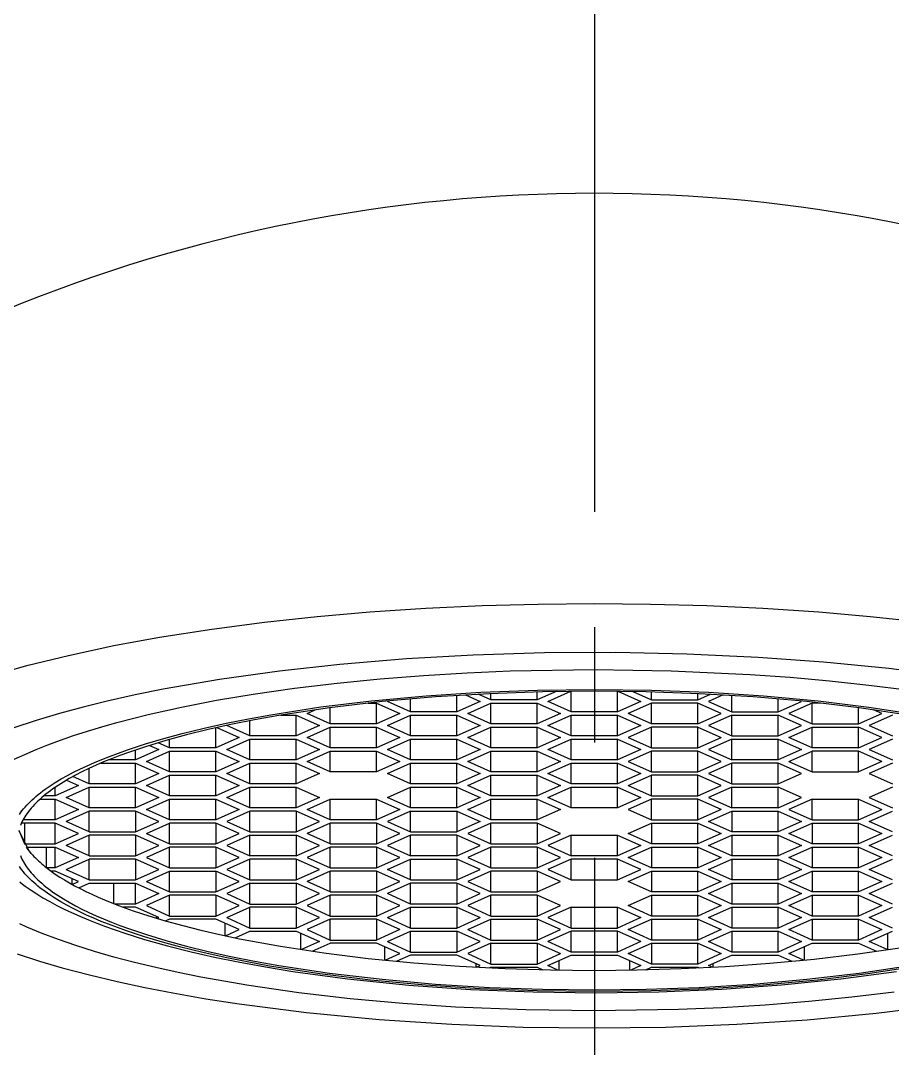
# Model space of a CAD drawing. Extents: x 6992 to 7586, y -5808 to -5388.
# Drawn here: x 7379.5 to 7392.72, y -5657.65 to -5642.06 of the extents above; entities that cross this region are included whole.
import ezdxf

# ---------------------------------------------------------------- set-up
doc = ezdxf.new("R2010")
doc.units = 0
doc.header["$LTSCALE"] = 7
doc.header["$MEASUREMENT"] = 0
doc.linetypes.add('CENTER', pattern=[2, 1.25, -0.25, 0.25, -0.25])
doc.layers.get('0').update_dxf_attribs({"color": 2, "linetype": 'CONTINUOUS'})
doc.layers.add('CL', color=1, linetype='CENTER')
doc.layers.add('Make2D 표시선', color=7, linetype='CONTINUOUS')

msp = doc.modelspace()

# ---------------------------------------------------------------- linework, layer by layer
at = {"color": 2}
for p, q in [((7386.631, -5652.363), (7386.631, -5652.268)), ((7387.619, -5652.236), (7387.334, -5652.363)), ((7387.334, -5652.363), (7387.334, -5652.242)), ((7387.497, -5652.388), (7387.843, -5652.233)), ((7387.849, -5652.546), (7387.849, -5652.233)), ((7388.552, -5652.546), (7388.552, -5652.233)), ((7388.558, -5652.233), (7388.904, -5652.388)), ((7388.783, -5652.236), (7389.067, -5652.363)), ((7389.067, -5652.363), (7389.067, -5652.242)), ((7389.771, -5652.363), (7389.771, -5652.268)), ((7384.77, -5652.412), (7384.897, -5652.412)), ((7384.897, -5652.412), (7385.249, -5652.57)), ((7384.897, -5652.728), (7384.897, -5652.412)), ((7385.061, -5652.388), (7385.078, -5652.38)), ((7385.412, -5652.546), (7385.061, -5652.388)), ((7385.412, -5652.546), (7385.412, -5652.349)), ((7386.116, -5652.546), (7386.116, -5652.296)), ((7386.467, -5652.388), (7386.116, -5652.546)), ((7386.245, -5652.288), (7386.467, -5652.388)), ((7386.279, -5652.57), (7386.631, -5652.412)), ((7386.631, -5652.363), (7386.438, -5652.277)), ((7387.334, -5652.363), (7386.631, -5652.363)), ((7386.631, -5652.412), (7387.334, -5652.412)), ((7386.631, -5652.728), (7386.631, -5652.412)), ((7387.334, -5652.412), (7387.686, -5652.57)), ((7387.334, -5652.728), (7387.334, -5652.412)), ((7387.849, -5652.546), (7387.498, -5652.388)), ((7388.904, -5652.388), (7388.552, -5652.546)), ((7389.067, -5652.412), (7388.716, -5652.57)), ((7389.067, -5652.363), (7389.771, -5652.363)), ((7389.771, -5652.412), (7389.067, -5652.412)), ((7389.067, -5652.728), (7389.067, -5652.413)), ((7389.771, -5652.363), (7389.963, -5652.277)), ((7390.123, -5652.57), (7389.771, -5652.412)), ((7389.771, -5652.728), (7389.771, -5652.413)), ((7390.157, -5652.288), (7389.934, -5652.388)), ((7389.934, -5652.388), (7390.286, -5652.546)), ((7390.286, -5652.546), (7390.286, -5652.296)), ((7390.989, -5652.546), (7390.989, -5652.349)), ((7390.989, -5652.546), (7391.341, -5652.388)), ((7391.504, -5652.412), (7391.152, -5652.57)), ((7391.341, -5652.388), (7391.323, -5652.38)), ((7391.504, -5652.728), (7391.504, -5652.412)), ((7391.633, -5652.412), (7391.504, -5652.412)), ((7383.842, -5652.57), (7383.968, -5652.514)), ((7384.194, -5652.728), (7383.842, -5652.57)), ((7384.194, -5652.728), (7384.194, -5652.482)), ((7385.249, -5652.57), (7384.897, -5652.728)), ((7386.116, -5652.546), (7385.412, -5652.546)), ((7386.631, -5652.728), (7386.279, -5652.57)), ((7387.686, -5652.57), (7387.334, -5652.728)), ((7388.552, -5652.546), (7387.849, -5652.546)), ((7389.067, -5652.728), (7388.716, -5652.57)), ((7389.771, -5652.728), (7390.122, -5652.57)), ((7390.286, -5652.546), (7390.989, -5652.546)), ((7391.153, -5652.57), (7391.504, -5652.728)), ((7392.208, -5652.728), (7392.208, -5652.482)), ((7392.208, -5652.728), (7392.559, -5652.57)), ((7392.559, -5652.57), (7392.433, -5652.513)), ((7382.976, -5652.91), (7382.976, -5652.679)), ((7383.447, -5652.594), (7383.679, -5652.594)), ((7383.679, -5652.594), (7384.031, -5652.752)), ((7383.679, -5652.91), (7383.679, -5652.595)), ((7384.897, -5652.728), (7384.194, -5652.728)), ((7385.061, -5652.752), (7385.412, -5652.594)), ((7385.412, -5652.594), (7386.116, -5652.594)), ((7385.412, -5652.91), (7385.412, -5652.595)), ((7386.116, -5652.594), (7386.467, -5652.752)), ((7386.116, -5652.91), (7386.116, -5652.595)), ((7387.334, -5652.728), (7386.631, -5652.728)), ((7387.497, -5652.752), (7387.849, -5652.594)), ((7387.849, -5652.594), (7388.552, -5652.594)), ((7387.849, -5652.91), (7387.849, -5652.594)), ((7388.552, -5652.91), (7388.552, -5652.594)), ((7388.552, -5652.594), (7388.904, -5652.752)), ((7389.771, -5652.728), (7389.067, -5652.728)), ((7390.286, -5652.594), (7389.934, -5652.752)), ((7390.286, -5652.594), (7390.989, -5652.594)), ((7390.286, -5652.91), (7390.286, -5652.595)), ((7391.341, -5652.752), (7390.989, -5652.594)), ((7390.989, -5652.91), (7390.989, -5652.595)), ((7391.504, -5652.728), (7392.208, -5652.728)), ((7392.722, -5652.594), (7392.371, -5652.752)), ((7382.461, -5653.092), (7382.461, -5652.786)), ((7382.475, -5652.783), (7382.812, -5652.934)), ((7382.624, -5652.752), (7382.63, -5652.749)), ((7382.976, -5652.91), (7382.624, -5652.752)), ((7384.031, -5652.752), (7383.679, -5652.91)), ((7383.842, -5652.934), (7384.194, -5652.776)), ((7384.194, -5652.776), (7384.897, -5652.776)), ((7384.194, -5653.092), (7384.194, -5652.777)), ((7384.897, -5653.092), (7384.897, -5652.777)), ((7384.898, -5652.776), (7385.249, -5652.934)), ((7385.412, -5652.91), (7385.061, -5652.752)), ((7386.467, -5652.752), (7386.116, -5652.91)), ((7386.279, -5652.934), (7386.63, -5652.776)), ((7386.631, -5652.776), (7387.334, -5652.776)), ((7386.631, -5653.092), (7386.631, -5652.777)), ((7387.334, -5652.776), (7387.686, -5652.934)), ((7387.334, -5653.092), (7387.334, -5652.776)), ((7387.849, -5652.91), (7387.497, -5652.752)), ((7388.904, -5652.752), (7388.552, -5652.91)), ((7389.067, -5652.776), (7388.716, -5652.934)), ((7389.771, -5652.776), (7389.067, -5652.776)), ((7389.067, -5653.092), (7389.067, -5652.777)), ((7389.771, -5653.092), (7389.771, -5652.776)), ((7389.771, -5652.776), (7390.123, -5652.934)), ((7389.934, -5652.752), (7390.286, -5652.91)), ((7390.989, -5652.91), (7391.341, -5652.752)), ((7391.152, -5652.934), (7391.504, -5652.776)), ((7391.504, -5652.776), (7392.208, -5652.776)), ((7391.504, -5653.092), (7391.504, -5652.777)), ((7392.559, -5652.934), (7392.208, -5652.776)), ((7392.208, -5653.092), (7392.208, -5652.777)), ((7392.371, -5652.752), (7392.722, -5652.91)), ((7381.454, -5653.053), (7381.594, -5653.116)), ((7381.757, -5653.092), (7381.584, -5653.014)), ((7381.757, -5653.092), (7381.757, -5652.963)), ((7382.812, -5652.934), (7382.461, -5653.092)), ((7382.624, -5653.116), (7382.975, -5652.959)), ((7383.679, -5652.91), (7382.976, -5652.91)), ((7382.976, -5652.958), (7383.679, -5652.958)), ((7382.976, -5653.274), (7382.976, -5652.959)), ((7383.679, -5652.959), (7384.031, -5653.116)), ((7383.679, -5653.274), (7383.679, -5652.959)), ((7384.194, -5653.092), (7383.842, -5652.934)), ((7385.249, -5652.934), (7384.897, -5653.092)), ((7385.061, -5653.116), (7385.412, -5652.958)), ((7386.116, -5652.91), (7385.412, -5652.91)), ((7385.412, -5652.958), (7386.116, -5652.958)), ((7385.412, -5653.274), (7385.412, -5652.958)), ((7386.116, -5653.274), (7386.116, -5652.958)), ((7386.116, -5652.958), (7386.467, -5653.116)), ((7386.631, -5653.092), (7386.279, -5652.934)), ((7387.686, -5652.934), (7387.334, -5653.092)), ((7387.497, -5653.116), (7387.849, -5652.959)), ((7388.552, -5652.91), (7387.849, -5652.91)), ((7387.849, -5652.958), (7388.552, -5652.958)), ((7387.849, -5653.274), (7387.849, -5652.959)), ((7388.552, -5653.274), (7388.552, -5652.959)), ((7388.553, -5652.959), (7388.904, -5653.116)), ((7388.716, -5652.934), (7389.067, -5653.092)), ((7389.771, -5653.092), (7390.123, -5652.934)), ((7390.286, -5652.958), (7389.934, -5653.116)), ((7390.286, -5652.91), (7390.989, -5652.91)), ((7390.286, -5653.274), (7390.286, -5652.958)), ((7390.286, -5652.958), (7390.989, -5652.958)), ((7390.989, -5653.274), (7390.989, -5652.959)), ((7390.989, -5652.959), (7391.341, -5653.116)), ((7391.504, -5653.092), (7391.153, -5652.934)), ((7392.208, -5653.092), (7392.559, -5652.934)), ((7392.722, -5652.959), (7392.371, -5653.116)), ((7381.594, -5653.116), (7381.242, -5653.274)), ((7381.242, -5653.274), (7381.242, -5653.123)), ((7381.406, -5653.298), (7381.757, -5653.141)), ((7382.461, -5653.092), (7381.757, -5653.092)), ((7381.757, -5653.456), (7381.757, -5653.141)), ((7381.757, -5653.141), (7382.461, -5653.141)), ((7382.461, -5653.141), (7382.812, -5653.298)), ((7382.461, -5653.456), (7382.461, -5653.141)), ((7382.976, -5653.274), (7382.624, -5653.116)), ((7384.031, -5653.116), (7383.679, -5653.274)), ((7383.842, -5653.298), (7384.194, -5653.141)), ((7384.897, -5653.092), (7384.194, -5653.092)), ((7384.194, -5653.141), (7384.897, -5653.141)), ((7384.194, -5653.456), (7384.194, -5653.141)), ((7384.897, -5653.456), (7384.897, -5653.141)), ((7384.898, -5653.141), (7385.249, -5653.298)), ((7385.412, -5653.274), (7385.061, -5653.116)), ((7386.467, -5653.116), (7386.116, -5653.274)), ((7386.279, -5653.298), (7386.63, -5653.141)), ((7387.334, -5653.092), (7386.631, -5653.092)), ((7386.631, -5653.456), (7386.631, -5653.141)), ((7386.631, -5653.141), (7387.334, -5653.141)), ((7387.334, -5653.141), (7387.686, -5653.298)), ((7387.334, -5653.456), (7387.334, -5653.141)), ((7387.849, -5653.274), (7387.498, -5653.116)), ((7388.904, -5653.116), (7388.552, -5653.274)), ((7389.067, -5653.141), (7388.716, -5653.298)), ((7389.067, -5653.092), (7389.771, -5653.092)), ((7389.067, -5653.456), (7389.067, -5653.141)), ((7389.771, -5653.141), (7389.067, -5653.141)), ((7390.123, -5653.298), (7389.771, -5653.141)), ((7389.771, -5653.456), (7389.771, -5653.141)), ((7389.934, -5653.116), (7390.286, -5653.274)), ((7391.341, -5653.116), (7390.989, -5653.274)), ((7391.152, -5653.298), (7391.504, -5653.141)), ((7392.208, -5653.092), (7391.504, -5653.092)), ((7392.208, -5653.141), (7391.504, -5653.141)), ((7391.504, -5653.456), (7391.504, -5653.141)), ((7392.559, -5653.298), (7392.208, -5653.141)), ((7392.208, -5653.456), (7392.208, -5653.141)), ((7392.371, -5653.116), (7392.722, -5653.274)), ((7380.716, -5653.323), (7381.242, -5653.323)), ((7381.242, -5653.274), (7380.833, -5653.274)), ((7381.242, -5653.638), (7381.242, -5653.323)), ((7381.242, -5653.323), (7381.594, -5653.48)), ((7381.757, -5653.456), (7381.406, -5653.298)), ((7382.812, -5653.298), (7382.461, -5653.456)), ((7382.624, -5653.48), (7382.975, -5653.323)), ((7383.679, -5653.274), (7382.976, -5653.274)), ((7382.976, -5653.323), (7383.679, -5653.323)), ((7382.976, -5653.638), (7382.976, -5653.323)), ((7383.679, -5653.638), (7383.679, -5653.323)), ((7383.679, -5653.323), (7384.031, -5653.48)), ((7384.194, -5653.456), (7383.842, -5653.298)), ((7385.249, -5653.298), (7384.897, -5653.456)), ((7385.061, -5653.48), (7385.412, -5653.323)), ((7386.116, -5653.274), (7385.412, -5653.274)), ((7385.412, -5653.323), (7386.116, -5653.323)), ((7385.412, -5653.638), (7385.412, -5653.323)), ((7386.116, -5653.323), (7386.467, -5653.48)), ((7386.116, -5653.638), (7386.116, -5653.323)), ((7386.631, -5653.456), (7386.279, -5653.298)), ((7387.686, -5653.298), (7387.334, -5653.456)), ((7387.497, -5653.48), (7387.849, -5653.323)), ((7388.552, -5653.274), (7387.849, -5653.274)), ((7387.849, -5653.323), (7388.552, -5653.323)), ((7387.849, -5653.638), (7387.849, -5653.323)), ((7388.552, -5653.638), (7388.552, -5653.323)), ((7388.553, -5653.323), (7388.904, -5653.48)), ((7388.716, -5653.298), (7389.067, -5653.456)), ((7389.771, -5653.456), (7390.122, -5653.298)), ((7390.286, -5653.323), (7389.934, -5653.48)), ((7390.989, -5653.274), (7390.286, -5653.274)), ((7390.286, -5653.638), (7390.286, -5653.323)), ((7390.989, -5653.323), (7390.286, -5653.323)), ((7391.341, -5653.48), (7390.989, -5653.323)), ((7390.989, -5653.638), (7390.989, -5653.323)), ((7391.153, -5653.298), (7391.504, -5653.456)), ((7392.559, -5653.298), (7392.208, -5653.456)), ((7392.722, -5653.323), (7392.371, -5653.48)), ((7380.539, -5653.638), (7380.539, -5653.402)), ((7381.594, -5653.48), (7381.242, -5653.638)), ((7381.406, -5653.662), (7381.757, -5653.505)), ((7382.461, -5653.456), (7381.757, -5653.456)), ((7381.757, -5653.82), (7381.757, -5653.505)), ((7381.757, -5653.505), (7382.461, -5653.505)), ((7382.461, -5653.505), (7382.812, -5653.662)), ((7382.461, -5653.82), (7382.461, -5653.505)), ((7382.976, -5653.638), (7382.624, -5653.48)), ((7384.031, -5653.48), (7383.679, -5653.638)), ((7384.897, -5653.456), (7384.194, -5653.456)), ((7385.412, -5653.638), (7385.061, -5653.48)), ((7386.467, -5653.48), (7386.116, -5653.638)), ((7386.279, -5653.662), (7386.63, -5653.505)), ((7387.334, -5653.456), (7386.631, -5653.456)), ((7386.631, -5653.505), (7387.334, -5653.505)), ((7386.631, -5653.82), (7386.631, -5653.505)), ((7387.334, -5653.505), (7387.686, -5653.662)), ((7387.334, -5653.82), (7387.334, -5653.505)), ((7387.849, -5653.638), (7387.497, -5653.48)), ((7388.904, -5653.48), (7388.552, -5653.638)), ((7388.716, -5653.662), (7389.067, -5653.505)), ((7389.067, -5653.456), (7389.771, -5653.456)), ((7389.771, -5653.505), (7389.067, -5653.505)), ((7389.067, -5653.82), (7389.067, -5653.505)), ((7390.123, -5653.662), (7389.771, -5653.505)), ((7389.771, -5653.82), (7389.771, -5653.505)), ((7389.934, -5653.48), (7390.286, -5653.638)), ((7390.989, -5653.638), (7391.341, -5653.48)), ((7391.504, -5653.456), (7392.208, -5653.456)), ((7392.371, -5653.48), (7392.722, -5653.638)), ((7380.375, -5653.662), (7380.024, -5653.82)), ((7380.195, -5653.581), (7380.376, -5653.662)), ((7380.539, -5653.638), (7380.291, -5653.527)), ((7381.242, -5653.638), (7380.539, -5653.638)), ((7381.757, -5653.82), (7381.406, -5653.662)), ((7382.812, -5653.662), (7382.461, -5653.82)), ((7383.679, -5653.638), (7382.976, -5653.638)), ((7386.116, -5653.638), (7385.412, -5653.638)), ((7386.631, -5653.82), (7386.279, -5653.662)), ((7387.686, -5653.662), (7387.334, -5653.82)), ((7388.552, -5653.638), (7387.849, -5653.638)), ((7388.716, -5653.662), (7389.067, -5653.82)), ((7389.771, -5653.82), (7390.122, -5653.662)), ((7390.286, -5653.638), (7390.989, -5653.638)), ((7380.024, -5653.82), (7379.849, -5653.82)), ((7380.024, -5653.82), (7380.024, -5653.689)), ((7380.187, -5653.844), (7380.539, -5653.687)), ((7380.539, -5653.687), (7381.242, -5653.687)), ((7380.539, -5654.002), (7380.539, -5653.687)), ((7381.242, -5654.002), (7381.242, -5653.687)), ((7381.242, -5653.687), (7381.594, -5653.844)), ((7382.461, -5653.82), (7381.757, -5653.82)), ((7382.624, -5653.844), (7382.975, -5653.687)), ((7382.976, -5653.687), (7383.679, -5653.687)), ((7382.976, -5654.002), (7382.976, -5653.687)), ((7383.679, -5653.687), (7384.031, -5653.844)), ((7383.679, -5654.002), (7383.679, -5653.687)), ((7385.061, -5653.844), (7385.412, -5653.687)), ((7385.412, -5653.687), (7386.116, -5653.687)), ((7385.412, -5654.002), (7385.412, -5653.687)), ((7386.116, -5654.002), (7386.116, -5653.687)), ((7386.116, -5653.687), (7386.467, -5653.844)), ((7387.334, -5653.82), (7386.631, -5653.82)), ((7387.497, -5653.844), (7387.849, -5653.687)), ((7387.849, -5653.687), (7388.552, -5653.687)), ((7387.849, -5654.002), (7387.849, -5653.687)), ((7388.552, -5654.002), (7388.552, -5653.687)), ((7388.552, -5653.687), (7388.904, -5653.844)), ((7389.067, -5653.82), (7389.771, -5653.82)), ((7390.286, -5653.687), (7389.934, -5653.844)), ((7390.286, -5653.687), (7390.989, -5653.687)), ((7390.286, -5654.002), (7390.286, -5653.687)), ((7391.341, -5653.844), (7390.989, -5653.687)), ((7390.989, -5654.002), (7390.989, -5653.687)), ((7392.722, -5653.687), (7392.371, -5653.844)), ((7379.793, -5653.869), (7380.024, -5653.869)), ((7380.024, -5654.184), (7380.024, -5653.869)), ((7380.024, -5653.869), (7380.376, -5654.026)), ((7380.539, -5654.002), (7380.187, -5653.844)), ((7381.594, -5653.844), (7381.242, -5654.002)), ((7381.406, -5654.026), (7381.757, -5653.869)), ((7381.757, -5654.184), (7381.757, -5653.869)), ((7381.757, -5653.869), (7382.461, -5653.869)), ((7382.461, -5654.184), (7382.461, -5653.869)), ((7382.461, -5653.869), (7382.812, -5654.026)), ((7382.976, -5654.002), (7382.624, -5653.844)), ((7384.031, -5653.844), (7383.679, -5654.002)), ((7383.842, -5654.026), (7384.194, -5653.869)), ((7384.194, -5653.869), (7384.897, -5653.869)), ((7384.194, -5654.184), (7384.194, -5653.869)), ((7384.897, -5654.184), (7384.897, -5653.869)), ((7384.898, -5653.869), (7385.249, -5654.026)), ((7385.412, -5654.002), (7385.061, -5653.844)), ((7386.467, -5653.844), (7386.116, -5654.002)), ((7386.279, -5654.026), (7386.63, -5653.869)), ((7386.631, -5654.184), (7386.631, -5653.869)), ((7386.631, -5653.869), (7387.334, -5653.869)), ((7387.334, -5654.184), (7387.334, -5653.869)), ((7387.334, -5653.869), (7387.686, -5654.026)), ((7387.849, -5654.002), (7387.497, -5653.844)), ((7388.904, -5653.844), (7388.552, -5654.002)), ((7389.067, -5653.869), (7388.716, -5654.026)), ((7389.771, -5653.869), (7389.067, -5653.869)), ((7389.067, -5654.184), (7389.067, -5653.869)), ((7389.771, -5654.184), (7389.771, -5653.869)), ((7390.123, -5654.026), (7389.771, -5653.869)), ((7389.934, -5653.844), (7390.286, -5654.002)), ((7390.989, -5654.002), (7391.341, -5653.844)), ((7391.504, -5653.869), (7391.152, -5654.026)), ((7391.504, -5653.869), (7392.208, -5653.869)), ((7391.504, -5654.184), (7391.504, -5653.869)), ((7392.208, -5653.869), (7392.559, -5654.026)), ((7392.208, -5654.184), (7392.208, -5653.869)), ((7392.371, -5653.844), (7392.722, -5654.002)), ((7380.375, -5654.027), (7380.024, -5654.184)), ((7380.539, -5654.051), (7380.187, -5654.208)), ((7381.242, -5654.002), (7380.539, -5654.002)), ((7380.539, -5654.366), (7380.539, -5654.051)), ((7381.242, -5654.051), (7380.539, -5654.051)), ((7381.594, -5654.208), (7381.242, -5654.051)), ((7381.242, -5654.051), (7381.242, -5654.366)), ((7381.757, -5654.184), (7381.406, -5654.027)), ((7382.812, -5654.027), (7382.461, -5654.184)), ((7382.975, -5654.051), (7382.624, -5654.208)), ((7383.679, -5654.002), (7382.976, -5654.002)), ((7382.976, -5654.366), (7382.976, -5654.051)), ((7383.679, -5654.051), (7382.976, -5654.051)), ((7383.679, -5654.051), (7383.679, -5654.366)), ((7384.031, -5654.208), (7383.679, -5654.051)), ((7384.194, -5654.184), (7383.842, -5654.026)), ((7385.249, -5654.027), (7384.897, -5654.184)), ((7385.412, -5654.051), (7385.061, -5654.208)), ((7386.116, -5654.002), (7385.412, -5654.002)), ((7385.412, -5654.366), (7385.412, -5654.051)), ((7385.412, -5654.051), (7386.116, -5654.051)), ((7386.116, -5654.051), (7386.116, -5654.366)), ((7386.116, -5654.051), (7386.467, -5654.208)), ((7386.631, -5654.184), (7386.279, -5654.027)), ((7387.686, -5654.027), (7387.334, -5654.184)), ((7388.552, -5654.002), (7387.849, -5654.002)), ((7388.716, -5654.027), (7389.067, -5654.184)), ((7390.122, -5654.027), (7389.771, -5654.184)), ((7389.934, -5654.208), (7390.286, -5654.051)), ((7390.989, -5654.002), (7390.286, -5654.002)), ((7390.286, -5654.051), (7390.286, -5654.366)), ((7390.286, -5654.051), (7390.989, -5654.051)), ((7390.989, -5654.051), (7391.341, -5654.208)), ((7390.989, -5654.366), (7390.989, -5654.051)), ((7391.153, -5654.027), (7391.504, -5654.184)), ((7392.208, -5654.184), (7392.559, -5654.027)), ((7392.371, -5654.208), (7392.722, -5654.051)), ((7380.024, -5654.233), (7379.51, -5654.233)), ((7380.024, -5654.184), (7379.534, -5654.184)), ((7379.557, -5654.233), (7379.557, -5654.548)), ((7380.024, -5654.548), (7380.024, -5654.233)), ((7380.376, -5654.391), (7380.024, -5654.233)), ((7380.539, -5654.366), (7380.187, -5654.208)), ((7381.242, -5654.366), (7381.594, -5654.209)), ((7381.406, -5654.391), (7381.757, -5654.233)), ((7382.461, -5654.184), (7381.757, -5654.184)), ((7381.757, -5654.548), (7381.757, -5654.233)), ((7382.461, -5654.233), (7381.757, -5654.233)), ((7382.461, -5654.233), (7382.461, -5654.548)), ((7382.812, -5654.391), (7382.461, -5654.233)), ((7382.624, -5654.209), (7382.976, -5654.366)), ((7383.679, -5654.366), (7384.031, -5654.209)), ((7384.194, -5654.233), (7383.842, -5654.391)), ((7384.897, -5654.184), (7384.194, -5654.184)), ((7384.897, -5654.233), (7384.194, -5654.233)), ((7384.194, -5654.548), (7384.194, -5654.233)), ((7384.897, -5654.233), (7384.897, -5654.548)), ((7385.249, -5654.391), (7384.898, -5654.233)), ((7385.061, -5654.208), (7385.412, -5654.366)), ((7386.467, -5654.208), (7386.116, -5654.366)), ((7386.63, -5654.233), (7386.279, -5654.391)), ((7387.334, -5654.184), (7386.631, -5654.184)), ((7387.334, -5654.233), (7386.631, -5654.233)), ((7386.631, -5654.548), (7386.631, -5654.233)), ((7387.334, -5654.233), (7387.334, -5654.548)), ((7387.686, -5654.391), (7387.334, -5654.233)), ((7388.716, -5654.391), (7389.067, -5654.233)), ((7389.067, -5654.184), (7389.771, -5654.184)), ((7389.067, -5654.233), (7389.771, -5654.233)), ((7389.067, -5654.233), (7389.067, -5654.548)), ((7389.771, -5654.548), (7389.771, -5654.233)), ((7389.771, -5654.233), (7390.123, -5654.391)), ((7390.286, -5654.366), (7389.934, -5654.209)), ((7391.341, -5654.209), (7390.989, -5654.366)), ((7391.152, -5654.391), (7391.504, -5654.233)), ((7391.504, -5654.184), (7392.208, -5654.184)), ((7391.504, -5654.233), (7392.208, -5654.233)), ((7391.504, -5654.233), (7391.504, -5654.548)), ((7392.208, -5654.233), (7392.559, -5654.391)), ((7392.208, -5654.548), (7392.208, -5654.233)), ((7392.722, -5654.366), (7392.371, -5654.209)), ((7379.469, -5654.348), (7379.616, -5654.638)), ((7379.472, -5654.337), (7379.557, -5654.548)), ((7380.024, -5654.548), (7380.374, -5654.391)), ((7380.539, -5654.415), (7380.187, -5654.573)), ((7380.539, -5654.366), (7381.242, -5654.366)), ((7380.539, -5654.73), (7380.539, -5654.415)), ((7381.242, -5654.415), (7380.539, -5654.415)), ((7381.242, -5654.415), (7381.242, -5654.73)), ((7381.594, -5654.573), (7381.242, -5654.415)), ((7381.406, -5654.391), (7381.757, -5654.548)), ((7382.461, -5654.548), (7382.812, -5654.391)), ((7382.976, -5654.415), (7382.624, -5654.573)), ((7382.976, -5654.366), (7383.679, -5654.366)), ((7382.976, -5654.73), (7382.976, -5654.415)), ((7382.976, -5654.415), (7383.679, -5654.415)), ((7383.679, -5654.415), (7383.679, -5654.73)), ((7384.031, -5654.573), (7383.679, -5654.415)), ((7384.194, -5654.548), (7383.842, -5654.391)), ((7384.897, -5654.548), (7385.249, -5654.391)), ((7385.412, -5654.415), (7385.061, -5654.573)), ((7385.412, -5654.366), (7386.116, -5654.366)), ((7385.412, -5654.73), (7385.412, -5654.415)), ((7386.116, -5654.415), (7385.412, -5654.415)), ((7386.116, -5654.415), (7386.116, -5654.73)), ((7386.467, -5654.573), (7386.116, -5654.415)), ((7386.279, -5654.391), (7386.631, -5654.548)), ((7387.334, -5654.548), (7387.686, -5654.391)), ((7387.849, -5654.415), (7387.497, -5654.573)), ((7387.849, -5654.73), (7387.849, -5654.415)), ((7387.849, -5654.415), (7388.552, -5654.415)), ((7388.552, -5654.73), (7388.552, -5654.415)), ((7388.553, -5654.415), (7388.904, -5654.573)), ((7389.067, -5654.548), (7388.716, -5654.391)), ((7390.122, -5654.391), (7389.771, -5654.548)), ((7389.934, -5654.573), (7390.286, -5654.415)), ((7390.989, -5654.366), (7390.286, -5654.366)), ((7390.286, -5654.415), (7390.286, -5654.73)), ((7390.286, -5654.415), (7390.989, -5654.415)), ((7390.989, -5654.73), (7390.989, -5654.415)), ((7390.989, -5654.415), (7391.341, -5654.573)), ((7391.504, -5654.548), (7391.152, -5654.391)), ((7392.559, -5654.391), (7392.208, -5654.548)), ((7392.371, -5654.573), (7392.722, -5654.415)), ((7379.557, -5654.548), (7380.024, -5654.548)), ((7379.588, -5654.597), (7380.024, -5654.597)), ((7379.659, -5654.691), (7379.588, -5654.597)), ((7379.892, -5654.91), (7379.892, -5654.597)), ((7380.024, -5654.912), (7380.024, -5654.597)), ((7380.024, -5654.597), (7380.376, -5654.755)), ((7380.539, -5654.73), (7380.187, -5654.573)), ((7381.242, -5654.73), (7381.594, -5654.573)), ((7381.757, -5654.597), (7381.406, -5654.755)), ((7381.757, -5654.548), (7382.461, -5654.548)), ((7381.757, -5654.912), (7381.757, -5654.597)), ((7382.461, -5654.597), (7381.757, -5654.597)), ((7382.812, -5654.755), (7382.461, -5654.597)), ((7382.461, -5654.597), (7382.461, -5654.912)), ((7382.624, -5654.573), (7382.976, -5654.73)), ((7383.679, -5654.73), (7384.031, -5654.573)), ((7384.194, -5654.597), (7383.842, -5654.755)), ((7384.194, -5654.548), (7384.897, -5654.548)), ((7384.897, -5654.597), (7384.194, -5654.597)), ((7384.194, -5654.912), (7384.194, -5654.597)), ((7384.897, -5654.597), (7384.897, -5654.912)), ((7385.249, -5654.755), (7384.898, -5654.597)), ((7385.061, -5654.573), (7385.412, -5654.73)), ((7386.116, -5654.73), (7386.467, -5654.573)), ((7386.63, -5654.597), (7386.279, -5654.755)), ((7386.631, -5654.548), (7387.334, -5654.548)), ((7387.334, -5654.597), (7386.631, -5654.597)), ((7386.631, -5654.912), (7386.631, -5654.597)), ((7387.334, -5654.597), (7387.334, -5654.912)), ((7387.686, -5654.755), (7387.334, -5654.597)), ((7387.498, -5654.573), (7387.849, -5654.73)), ((7388.904, -5654.573), (7388.552, -5654.73)), ((7388.716, -5654.755), (7389.067, -5654.597)), ((7389.771, -5654.548), (7389.067, -5654.548)), ((7389.067, -5654.597), (7389.067, -5654.912)), ((7389.067, -5654.597), (7389.771, -5654.597)), ((7389.771, -5654.912), (7389.771, -5654.597)), ((7389.771, -5654.597), (7390.123, -5654.755)), ((7390.286, -5654.73), (7389.934, -5654.573)), ((7391.341, -5654.573), (7390.989, -5654.73)), ((7391.152, -5654.755), (7391.504, -5654.597)), ((7392.208, -5654.548), (7391.504, -5654.548)), ((7391.504, -5654.597), (7392.208, -5654.597)), ((7391.504, -5654.597), (7391.504, -5654.912)), ((7392.208, -5654.912), (7392.208, -5654.597)), ((7392.208, -5654.597), (7392.559, -5654.755)), ((7392.722, -5654.73), (7392.371, -5654.573)), ((7380.375, -5654.755), (7380.024, -5654.912)), ((7380.539, -5654.73), (7381.242, -5654.73)), ((7381.406, -5654.755), (7381.757, -5654.912)), ((7382.461, -5654.912), (7382.812, -5654.755)), ((7383.679, -5654.73), (7382.976, -5654.73)), ((7383.842, -5654.755), (7384.194, -5654.912)), ((7384.897, -5654.912), (7385.249, -5654.755)), ((7386.116, -5654.73), (7385.412, -5654.73)), ((7386.279, -5654.755), (7386.631, -5654.912)), ((7387.334, -5654.912), (7387.686, -5654.755)), ((7388.552, -5654.73), (7387.849, -5654.73)), ((7389.067, -5654.912), (7388.716, -5654.755)), ((7390.122, -5654.755), (7389.771, -5654.912)), ((7390.989, -5654.73), (7390.286, -5654.73)), ((7391.504, -5654.912), (7391.153, -5654.755)), ((7392.559, -5654.755), (7392.208, -5654.912)), ((7380.024, -5654.912), (7379.895, -5654.912)), ((7380.187, -5654.937), (7380.539, -5654.779)), ((7380.539, -5655.094), (7380.539, -5654.779)), ((7381.242, -5654.779), (7380.539, -5654.779)), ((7381.594, -5654.937), (7381.242, -5654.779)), ((7381.242, -5654.779), (7381.242, -5655.094)), ((7381.757, -5654.912), (7382.461, -5654.912)), ((7382.976, -5654.779), (7382.624, -5654.937)), ((7383.679, -5654.779), (7382.976, -5654.779)), ((7382.976, -5655.094), (7382.976, -5654.779)), ((7384.031, -5654.937), (7383.679, -5654.779)), ((7383.679, -5654.78), (7383.679, -5655.094)), ((7384.194, -5654.912), (7384.897, -5654.912)), ((7385.061, -5654.937), (7385.412, -5654.779)), ((7385.412, -5655.094), (7385.412, -5654.779)), ((7385.412, -5654.779), (7386.116, -5654.779)), ((7386.116, -5654.779), (7386.116, -5655.094)), ((7386.467, -5654.937), (7386.116, -5654.779)), ((7386.631, -5654.912), (7387.334, -5654.912)), ((7387.849, -5654.779), (7387.497, -5654.937)), ((7388.552, -5654.779), (7387.849, -5654.779)), ((7387.849, -5655.094), (7387.849, -5654.78)), ((7388.552, -5655.094), (7388.552, -5654.78)), ((7388.904, -5654.937), (7388.553, -5654.779)), ((7389.771, -5654.912), (7389.067, -5654.912)), ((7389.934, -5654.937), (7390.286, -5654.779)), ((7390.286, -5654.779), (7390.286, -5655.094)), ((7390.286, -5654.779), (7390.989, -5654.779)), ((7390.989, -5654.779), (7391.341, -5654.937)), ((7390.989, -5655.094), (7390.989, -5654.78)), ((7392.208, -5654.912), (7391.504, -5654.912)), ((7392.371, -5654.937), (7392.722, -5654.779)), ((7380.024, -5654.961), (7379.96, -5654.961)), ((7380.376, -5655.119), (7380.024, -5654.961)), ((7380.187, -5654.937), (7380.539, -5655.094)), ((7380.275, -5655.074), (7380.275, -5655.16)), ((7381.242, -5655.094), (7381.594, -5654.937)), ((7381.406, -5655.119), (7381.757, -5654.961)), ((7381.757, -5655.276), (7381.757, -5654.961)), ((7381.757, -5654.961), (7382.461, -5654.961)), ((7382.461, -5654.961), (7382.461, -5655.276)), ((7382.812, -5655.119), (7382.461, -5654.961)), ((7382.624, -5654.937), (7382.976, -5655.094)), ((7383.679, -5655.094), (7384.031, -5654.937)), ((7384.194, -5654.961), (7383.842, -5655.119)), ((7384.897, -5654.961), (7384.194, -5654.961)), ((7384.194, -5655.276), (7384.194, -5654.961)), ((7385.249, -5655.119), (7384.897, -5654.961)), ((7384.897, -5654.961), (7384.897, -5655.276)), ((7385.412, -5655.094), (7385.061, -5654.937)), ((7386.116, -5655.094), (7386.467, -5654.937)), ((7386.631, -5654.961), (7386.279, -5655.119)), ((7386.631, -5655.276), (7386.631, -5654.961)), ((7387.334, -5654.961), (7386.631, -5654.961)), ((7387.686, -5655.119), (7387.334, -5654.961)), ((7387.334, -5654.962), (7387.334, -5655.276)), ((7387.498, -5654.937), (7387.849, -5655.094)), ((7388.552, -5655.094), (7388.904, -5654.937)), ((7388.716, -5655.119), (7389.067, -5654.961)), ((7389.067, -5654.961), (7389.771, -5654.961)), ((7389.067, -5654.962), (7389.067, -5655.276)), ((7389.771, -5654.961), (7390.123, -5655.119)), ((7389.771, -5655.276), (7389.771, -5654.962)), ((7390.286, -5655.094), (7389.934, -5654.937)), ((7391.341, -5654.937), (7390.989, -5655.094)), ((7391.152, -5655.119), (7391.504, -5654.961)), ((7391.504, -5654.961), (7392.208, -5654.961)), ((7391.504, -5654.961), (7391.504, -5655.276)), ((7392.208, -5655.276), (7392.208, -5654.961)), ((7392.208, -5654.961), (7392.559, -5655.119)), ((7392.722, -5655.094), (7392.371, -5654.937)), ((7380.279, -5655.162), (7380.374, -5655.119)), ((7380.379, -5655.215), (7380.539, -5655.143)), ((7380.539, -5655.094), (7381.242, -5655.094)), ((7380.539, -5655.143), (7381.242, -5655.143)), ((7380.913, -5655.453), (7380.913, -5655.143)), ((7381.242, -5655.143), (7381.594, -5655.301)), ((7381.242, -5655.459), (7381.242, -5655.143)), ((7381.406, -5655.119), (7381.757, -5655.276)), ((7382.461, -5655.276), (7382.812, -5655.119)), ((7382.976, -5655.143), (7382.624, -5655.301)), ((7382.976, -5655.094), (7383.679, -5655.094)), ((7382.976, -5655.459), (7382.976, -5655.143)), ((7382.976, -5655.143), (7383.679, -5655.143)), ((7384.031, -5655.301), (7383.679, -5655.143)), ((7383.679, -5655.143), (7383.679, -5655.459)), ((7384.194, -5655.276), (7383.842, -5655.119)), ((7384.897, -5655.276), (7385.249, -5655.119)), ((7385.412, -5655.143), (7385.061, -5655.301)), ((7385.412, -5655.094), (7386.116, -5655.094)), ((7385.412, -5655.459), (7385.412, -5655.143)), ((7386.116, -5655.143), (7385.412, -5655.143)), ((7386.467, -5655.301), (7386.116, -5655.143)), ((7386.116, -5655.143), (7386.116, -5655.459)), ((7386.279, -5655.119), (7386.631, -5655.276)), ((7387.334, -5655.276), (7387.686, -5655.119)), ((7387.849, -5655.094), (7388.552, -5655.094)), ((7389.067, -5655.276), (7388.716, -5655.119)), ((7390.123, -5655.119), (7389.771, -5655.276)), ((7389.934, -5655.301), (7390.286, -5655.143)), ((7390.989, -5655.094), (7390.286, -5655.094)), ((7390.286, -5655.143), (7390.286, -5655.459)), ((7390.286, -5655.143), (7390.989, -5655.143)), ((7390.989, -5655.459), (7390.989, -5655.143)), ((7390.989, -5655.143), (7391.341, -5655.301)), ((7391.504, -5655.276), (7391.152, -5655.119)), ((7392.559, -5655.119), (7392.208, -5655.276)), ((7392.371, -5655.301), (7392.722, -5655.143)), ((7381.594, -5655.301), (7381.242, -5655.459)), ((7381.757, -5655.325), (7381.406, -5655.483)), ((7381.757, -5655.276), (7382.461, -5655.276)), ((7381.757, -5655.641), (7381.757, -5655.325)), ((7382.461, -5655.325), (7381.757, -5655.325)), ((7382.812, -5655.483), (7382.461, -5655.325)), ((7382.461, -5655.325), (7382.461, -5655.641)), ((7382.624, -5655.301), (7382.976, -5655.459)), ((7383.679, -5655.459), (7384.031, -5655.301)), ((7384.194, -5655.325), (7383.842, -5655.483)), ((7384.194, -5655.276), (7384.897, -5655.276)), ((7384.897, -5655.325), (7384.194, -5655.325)), ((7384.194, -5655.641), (7384.194, -5655.325)), ((7385.249, -5655.483), (7384.897, -5655.325)), ((7384.897, -5655.325), (7384.897, -5655.641)), ((7385.412, -5655.459), (7385.061, -5655.301)), ((7386.116, -5655.459), (7386.467, -5655.301)), ((7386.631, -5655.325), (7386.279, -5655.483)), ((7386.631, -5655.276), (7387.334, -5655.276)), ((7387.334, -5655.325), (7386.631, -5655.325)), ((7386.631, -5655.641), (7386.631, -5655.325)), ((7387.334, -5655.325), (7387.334, -5655.641)), ((7387.686, -5655.483), (7387.334, -5655.325)), ((7388.716, -5655.483), (7389.067, -5655.325)), ((7389.771, -5655.276), (7389.067, -5655.276)), ((7389.067, -5655.325), (7389.067, -5655.641)), ((7389.067, -5655.325), (7389.771, -5655.325)), ((7389.771, -5655.325), (7390.123, -5655.483)), ((7389.771, -5655.641), (7389.771, -5655.325)), ((7390.286, -5655.459), (7389.934, -5655.301)), ((7391.341, -5655.301), (7390.989, -5655.459)), ((7391.152, -5655.483), (7391.504, -5655.325)), ((7392.208, -5655.276), (7391.504, -5655.276)), ((7391.504, -5655.325), (7391.504, -5655.641)), ((7391.504, -5655.325), (7392.208, -5655.325)), ((7392.208, -5655.641), (7392.208, -5655.325)), ((7392.208, -5655.325), (7392.559, -5655.483)), ((7392.722, -5655.459), (7392.371, -5655.301)), ((7381.242, -5655.459), (7380.927, -5655.459)), ((7381.242, -5655.507), (7381.056, -5655.507)), ((7381.594, -5655.665), (7381.242, -5655.507)), ((7381.406, -5655.483), (7381.757, -5655.641)), ((7382.461, -5655.641), (7382.812, -5655.483)), ((7382.624, -5655.665), (7382.976, -5655.507)), ((7382.976, -5655.459), (7383.679, -5655.459)), ((7382.976, -5655.823), (7382.976, -5655.507)), ((7383.679, -5655.507), (7382.976, -5655.507)), ((7384.031, -5655.665), (7383.679, -5655.507)), ((7383.679, -5655.507), (7383.679, -5655.823)), ((7383.842, -5655.483), (7384.194, -5655.641)), ((7384.897, -5655.641), (7385.249, -5655.483)), ((7385.061, -5655.665), (7385.412, -5655.507)), ((7386.116, -5655.459), (7385.412, -5655.459)), ((7385.412, -5655.507), (7386.116, -5655.507)), ((7385.412, -5655.823), (7385.412, -5655.507)), ((7386.116, -5655.507), (7386.116, -5655.823)), ((7386.116, -5655.507), (7386.467, -5655.665)), ((7386.279, -5655.483), (7386.631, -5655.641)), ((7387.334, -5655.641), (7387.686, -5655.483)), ((7387.849, -5655.507), (7387.497, -5655.665)), ((7387.849, -5655.823), (7387.849, -5655.507)), ((7387.849, -5655.507), (7388.552, -5655.507)), ((7388.552, -5655.823), (7388.552, -5655.507)), ((7388.552, -5655.507), (7388.904, -5655.665)), ((7389.067, -5655.641), (7388.716, -5655.483)), ((7390.123, -5655.483), (7389.771, -5655.641)), ((7389.934, -5655.665), (7390.286, -5655.507)), ((7390.989, -5655.459), (7390.286, -5655.459)), ((7390.286, -5655.507), (7390.286, -5655.823)), ((7390.286, -5655.507), (7390.989, -5655.507)), ((7390.989, -5655.507), (7391.341, -5655.665)), ((7390.989, -5655.823), (7390.989, -5655.507)), ((7391.504, -5655.641), (7391.152, -5655.483)), ((7392.559, -5655.483), (7392.208, -5655.641)), ((7392.371, -5655.665), (7392.722, -5655.507)), ((7381.56, -5655.65), (7381.56, -5655.675)), ((7381.568, -5655.677), (7381.594, -5655.665)), ((7381.757, -5655.689), (7381.699, -5655.715)), ((7381.757, -5655.641), (7382.461, -5655.641)), ((7382.461, -5655.689), (7381.757, -5655.689)), ((7382.812, -5655.847), (7382.461, -5655.689)), ((7382.624, -5655.665), (7382.976, -5655.823)), ((7383.679, -5655.823), (7384.031, -5655.665)), ((7384.194, -5655.689), (7383.842, -5655.847)), ((7384.194, -5655.641), (7384.897, -5655.641)), ((7384.897, -5655.689), (7384.194, -5655.689)), ((7384.194, -5656.005), (7384.194, -5655.689)), ((7385.249, -5655.847), (7384.897, -5655.689)), ((7384.897, -5655.689), (7384.897, -5656.005)), ((7385.061, -5655.665), (7385.412, -5655.823)), ((7386.116, -5655.823), (7386.467, -5655.665)), ((7386.279, -5655.847), (7386.631, -5655.689)), ((7386.631, -5655.641), (7387.334, -5655.641)), ((7386.631, -5656.005), (7386.631, -5655.689)), ((7386.631, -5655.689), (7387.334, -5655.689)), ((7387.334, -5655.689), (7387.334, -5656.005)), ((7387.686, -5655.847), (7387.334, -5655.689)), ((7387.497, -5655.665), (7387.849, -5655.823)), ((7388.904, -5655.665), (7388.552, -5655.823)), ((7388.716, -5655.847), (7389.067, -5655.689)), ((7389.771, -5655.641), (7389.067, -5655.641)), ((7389.067, -5655.689), (7389.067, -5656.005)), ((7389.067, -5655.689), (7389.771, -5655.689)), ((7389.771, -5656.005), (7389.771, -5655.689)), ((7389.771, -5655.689), (7390.123, -5655.847)), ((7390.286, -5655.823), (7389.934, -5655.665)), ((7391.341, -5655.665), (7390.989, -5655.823)), ((7391.152, -5655.847), (7391.504, -5655.689)), ((7392.208, -5655.641), (7391.504, -5655.641)), ((7391.504, -5655.689), (7391.504, -5656.005)), ((7391.504, -5655.689), (7392.208, -5655.689)), ((7392.208, -5655.689), (7392.559, -5655.847)), ((7392.208, -5656.005), (7392.208, -5655.689)), ((7392.722, -5655.823), (7392.371, -5655.665)), ((7382.594, -5655.749), (7382.594, -5655.939)), ((7382.604, -5655.941), (7382.812, -5655.847)), ((7382.976, -5655.823), (7383.679, -5655.823)), ((7383.842, -5655.847), (7384.194, -5656.005)), ((7385.249, -5655.847), (7384.897, -5656.005)), ((7385.412, -5655.823), (7386.116, -5655.823)), ((7386.279, -5655.847), (7386.631, -5656.005)), ((7387.334, -5656.005), (7387.686, -5655.847)), ((7387.849, -5655.823), (7388.552, -5655.823)), ((7389.067, -5656.005), (7388.716, -5655.847)), ((7390.123, -5655.847), (7389.771, -5656.005)), ((7390.989, -5655.823), (7390.286, -5655.823)), ((7391.504, -5656.005), (7391.152, -5655.847)), ((7392.559, -5655.847), (7392.208, -5656.005)), ((7382.752, -5655.972), (7382.976, -5655.871)), ((7382.976, -5655.871), (7383.679, -5655.871)), ((7383.679, -5655.871), (7384.031, -5656.029)), ((7383.748, -5656.149), (7383.748, -5655.902)), ((7384.194, -5656.005), (7384.897, -5656.005)), ((7385.061, -5656.029), (7385.412, -5655.871)), ((7385.412, -5655.871), (7386.116, -5655.871)), ((7385.412, -5656.187), (7385.412, -5655.871)), ((7386.116, -5655.871), (7386.116, -5656.187)), ((7386.467, -5656.029), (7386.116, -5655.871)), ((7386.631, -5656.005), (7387.334, -5656.005)), ((7387.849, -5655.871), (7387.497, -5656.029)), ((7387.849, -5656.187), (7387.849, -5655.871)), ((7388.552, -5655.871), (7387.849, -5655.871)), ((7388.552, -5656.187), (7388.552, -5655.871)), ((7388.904, -5656.029), (7388.552, -5655.871)), ((7389.771, -5656.005), (7389.067, -5656.005)), ((7389.934, -5656.029), (7390.286, -5655.871)), ((7390.286, -5655.871), (7390.989, -5655.871)), ((7390.286, -5655.871), (7390.286, -5656.187)), ((7390.989, -5655.871), (7391.341, -5656.029)), ((7390.989, -5656.187), (7390.989, -5655.871)), ((7392.208, -5656.005), (7391.504, -5656.005)), ((7392.371, -5656.029), (7392.722, -5655.871)), ((7392.653, -5656.15), (7392.653, -5655.902)), ((7384.031, -5656.029), (7383.759, -5656.151)), ((7383.922, -5656.175), (7384.194, -5656.053)), ((7384.897, -5656.053), (7384.194, -5656.053)), ((7385.249, -5656.211), (7384.897, -5656.053)), ((7385.016, -5656.107), (7385.016, -5656.309)), ((7385.061, -5656.029), (7385.412, -5656.187)), ((7386.116, -5656.187), (7386.467, -5656.029)), ((7386.631, -5656.053), (7386.279, -5656.211)), ((7386.631, -5656.369), (7386.631, -5656.053)), ((7386.631, -5656.053), (7387.334, -5656.053)), ((7387.334, -5656.053), (7387.334, -5656.369)), ((7387.334, -5656.053), (7387.686, -5656.211)), ((7387.849, -5656.187), (7387.497, -5656.029)), ((7388.904, -5656.029), (7388.552, -5656.187)), ((7388.716, -5656.211), (7389.067, -5656.053)), ((7389.067, -5656.053), (7389.067, -5656.369)), ((7389.067, -5656.053), (7389.771, -5656.053)), ((7389.771, -5656.369), (7389.771, -5656.053)), ((7389.771, -5656.053), (7390.123, -5656.211)), ((7390.286, -5656.187), (7389.934, -5656.029)), ((7391.341, -5656.029), (7390.989, -5656.187)), ((7391.152, -5656.211), (7391.504, -5656.053)), ((7391.386, -5656.309), (7391.386, -5656.107)), ((7391.504, -5656.053), (7392.208, -5656.053)), ((7392.208, -5656.053), (7392.48, -5656.175)), ((7392.643, -5656.151), (7392.371, -5656.029)), ((7385.028, -5656.31), (7385.249, -5656.211)), ((7385.412, -5656.236), (7385.206, -5656.328)), ((7385.412, -5656.187), (7386.116, -5656.187)), ((7386.116, -5656.236), (7385.412, -5656.236)), ((7386.467, -5656.393), (7386.116, -5656.236)), ((7386.279, -5656.211), (7386.631, -5656.369)), ((7387.334, -5656.369), (7387.686, -5656.211)), ((7387.497, -5656.393), (7387.849, -5656.236)), ((7387.662, -5656.319), (7387.662, -5656.46)), ((7388.552, -5656.187), (7387.849, -5656.187)), ((7387.849, -5656.236), (7388.552, -5656.236)), ((7388.552, -5656.236), (7388.904, -5656.393)), ((7389.067, -5656.369), (7388.716, -5656.211)), ((7388.74, -5656.46), (7388.74, -5656.319)), ((7390.123, -5656.211), (7389.771, -5656.369)), ((7389.934, -5656.393), (7390.286, -5656.236)), ((7390.989, -5656.187), (7390.286, -5656.187)), ((7390.286, -5656.236), (7390.989, -5656.236)), ((7390.989, -5656.236), (7391.195, -5656.328)), ((7391.374, -5656.31), (7391.152, -5656.211)), ((7386.401, -5656.364), (7386.401, -5656.416)), ((7386.415, -5656.417), (7386.467, -5656.393)), ((7386.61, -5656.427), (7386.631, -5656.418)), ((7386.631, -5656.369), (7387.334, -5656.369)), ((7386.631, -5656.418), (7387.334, -5656.418)), ((7387.334, -5656.418), (7387.419, -5656.456)), ((7387.646, -5656.46), (7387.497, -5656.393)), ((7388.904, -5656.393), (7388.755, -5656.46)), ((7388.983, -5656.456), (7389.067, -5656.418)), ((7389.771, -5656.369), (7389.067, -5656.369)), ((7389.067, -5656.418), (7389.771, -5656.418)), ((7389.771, -5656.418), (7389.792, -5656.427)), ((7389.987, -5656.417), (7389.934, -5656.393)), ((7390, -5656.364), (7390, -5656.416))]:
    msp.add_line(p, q, dxfattribs=at)
at = {"layer": 'CL'}
msp.add_line((7388.201, -5584.761), (7388.201, -5684.465), dxfattribs=at)
at = {"layer": 'Make2D 표시선'}
for points in [[(7379.31, -5651.922), (7379.613, -5651.839), (7380.223, -5651.688), (7380.912, -5651.541), (7381.605, -5651.414), (7382.399, -5651.29), (7383.195, -5651.185), (7383.994, -5651.1), (7384.795, -5651.03), (7385.645, -5650.974), (7386.497, -5650.934), (7387.348, -5650.91), (7388.201, -5650.902), (7389.053, -5650.91), (7389.905, -5650.934), (7390.757, -5650.974), (7391.608, -5651.03), (7392.384, -5651.097), (7393.158, -5651.18)], [(7393.592, -5652.01), (7392.667, -5651.889), (7391.677, -5651.79), (7390.684, -5651.718), (7389.605, -5651.668), (7388.526, -5651.645), (7387.444, -5651.651), (7386.364, -5651.684), (7385.352, -5651.741), (7384.342, -5651.825), (7383.426, -5651.926), (7382.514, -5652.054), (7381.658, -5652.203), (7381.233, -5652.289), (7380.809, -5652.383), (7380.448, -5652.472), (7380.088, -5652.568), (7379.732, -5652.675), (7379.379, -5652.791)], [(7379.399, -5653.263), (7379.56, -5653.189), (7379.731, -5653.116), (7379.911, -5653.044), (7380.102, -5652.973), (7380.301, -5652.904), (7380.51, -5652.837), (7380.728, -5652.771), (7380.955, -5652.708), (7381.432, -5652.586), (7381.939, -5652.474), (7382.471, -5652.37), (7383.026, -5652.277), (7383.653, -5652.186), (7384.297, -5652.109), (7384.951, -5652.044), (7385.61, -5651.992), (7386.269, -5651.952), (7386.923, -5651.924), (7388.201, -5651.903), (7389.368, -5651.921), (7390.566, -5651.977), (7391.169, -5652.02), (7391.77, -5652.074), (7392.364, -5652.138), (7392.948, -5652.213)], [(7379.48, -5654.1), (7379.498, -5654.074), (7379.518, -5654.048), (7379.542, -5654.018), (7379.566, -5653.989), (7379.592, -5653.961), (7379.618, -5653.933), (7379.645, -5653.906), (7379.673, -5653.88), (7379.701, -5653.854), (7379.73, -5653.829), (7379.764, -5653.8), (7379.8, -5653.772), (7379.836, -5653.744), (7379.872, -5653.718), (7379.947, -5653.666), (7380.023, -5653.617), (7380.114, -5653.562), (7380.207, -5653.51), (7380.301, -5653.461), (7380.396, -5653.413), (7380.507, -5653.362), (7380.619, -5653.312), (7380.732, -5653.265), (7380.845, -5653.22), (7380.981, -5653.169), (7381.117, -5653.121), (7381.393, -5653.03), (7381.67, -5652.948), (7381.95, -5652.873), (7382.283, -5652.791), (7382.618, -5652.717), (7382.954, -5652.65), (7383.291, -5652.589), (7384.054, -5652.471), (7384.819, -5652.378), (7385.647, -5652.301), (7386.477, -5652.248), (7387.339, -5652.215), (7388.201, -5652.204), (7389.067, -5652.215), (7389.932, -5652.248), (7390.765, -5652.302), (7391.596, -5652.379), (7392.365, -5652.473), (7393.129, -5652.592)], [(7392.99, -5652.6), (7392.22, -5652.484), (7391.422, -5652.39), (7390.609, -5652.318), (7389.793, -5652.269), (7388.987, -5652.24), (7388.201, -5652.231), (7387.415, -5652.24), (7386.609, -5652.269), (7385.793, -5652.318), (7384.98, -5652.39), (7384.182, -5652.484), (7383.413, -5652.6), (7383.043, -5652.666), (7382.686, -5652.737), (7382.342, -5652.814), (7382.014, -5652.894), (7381.702, -5652.979), (7381.408, -5653.068), (7381.132, -5653.161), (7381.002, -5653.208), (7380.877, -5653.256), (7380.757, -5653.305), (7380.642, -5653.355), (7380.532, -5653.405), (7380.428, -5653.455), (7380.329, -5653.507), (7380.236, -5653.558), (7380.148, -5653.61), (7380.065, -5653.662), (7379.988, -5653.714), (7379.951, -5653.741), (7379.916, -5653.767), (7379.882, -5653.793), (7379.85, -5653.82), (7379.818, -5653.846), (7379.788, -5653.873), (7379.76, -5653.899), (7379.733, -5653.925), (7379.707, -5653.952), (7379.682, -5653.978), (7379.659, -5654.005), (7379.637, -5654.031), (7379.616, -5654.057), (7379.597, -5654.084), (7379.579, -5654.11), (7379.562, -5654.136), (7379.546, -5654.162), (7379.532, -5654.188), (7379.518, -5654.214), (7379.506, -5654.24), (7379.496, -5654.266)], [(7379.496, -5654.725), (7379.506, -5654.751), (7379.518, -5654.777), (7379.532, -5654.803), (7379.546, -5654.829), (7379.562, -5654.855), (7379.579, -5654.882), (7379.597, -5654.908), (7379.616, -5654.934), (7379.637, -5654.96), (7379.659, -5654.987), (7379.682, -5655.013), (7379.707, -5655.04), (7379.733, -5655.066), (7379.76, -5655.092), (7379.788, -5655.119), (7379.818, -5655.145), (7379.85, -5655.172), (7379.882, -5655.198), (7379.916, -5655.224), (7379.951, -5655.251), (7379.988, -5655.277), (7380.065, -5655.329), (7380.148, -5655.381), (7380.236, -5655.433), (7380.329, -5655.485), (7380.428, -5655.536), (7380.532, -5655.586), (7380.642, -5655.637), (7380.757, -5655.686), (7380.877, -5655.735), (7381.002, -5655.783), (7381.132, -5655.831), (7381.408, -5655.923), (7381.702, -5656.012), (7382.014, -5656.097), (7382.342, -5656.178), (7382.686, -5656.254), (7383.043, -5656.325), (7383.413, -5656.391), (7384.182, -5656.507), (7384.98, -5656.601), (7385.793, -5656.673), (7386.609, -5656.723), (7387.415, -5656.751), (7388.201, -5656.76), (7388.987, -5656.751), (7389.793, -5656.723), (7390.609, -5656.673), (7391.422, -5656.601), (7392.22, -5656.507), (7392.99, -5656.391)], [(7379.659, -5654.691), (7379.679, -5654.713), (7379.699, -5654.736), (7379.721, -5654.758), (7379.744, -5654.781), (7379.767, -5654.803), (7379.792, -5654.826), (7379.817, -5654.848), (7379.844, -5654.871), (7379.871, -5654.893), (7379.899, -5654.916), (7379.959, -5654.961), (7380.023, -5655.005), (7380.09, -5655.05), (7380.162, -5655.094), (7380.237, -5655.138), (7380.317, -5655.182), (7380.4, -5655.226), (7380.487, -5655.269), (7380.578, -5655.312), (7380.673, -5655.354), (7380.772, -5655.396), (7380.98, -5655.479), (7381.204, -5655.56), (7381.441, -5655.638), (7381.692, -5655.714), (7381.956, -5655.786), (7382.233, -5655.856), (7382.52, -5655.922), (7382.818, -5655.985), (7383.442, -5656.1), (7384.096, -5656.2), (7384.772, -5656.283), (7385.462, -5656.351), (7386.157, -5656.402), (7386.85, -5656.437), (7387.533, -5656.458), (7388.201, -5656.465), (7388.851, -5656.458), (7389.515, -5656.439), (7390.188, -5656.405), (7390.864, -5656.357), (7391.536, -5656.294), (7392.196, -5656.215), (7392.836, -5656.121)], [(7393.111, -5656.403), (7392.349, -5656.52), (7391.583, -5656.614), (7390.755, -5656.69), (7389.925, -5656.743), (7389.063, -5656.777), (7388.201, -5656.787), (7387.335, -5656.776), (7386.47, -5656.743), (7385.637, -5656.689), (7384.806, -5656.612), (7384.038, -5656.518), (7383.273, -5656.399), (7382.935, -5656.338), (7382.598, -5656.27), (7382.263, -5656.196), (7381.93, -5656.113), (7381.652, -5656.038), (7381.376, -5655.956), (7381.103, -5655.866), (7380.968, -5655.817), (7380.833, -5655.766), (7380.72, -5655.722), (7380.608, -5655.675), (7380.498, -5655.626), (7380.388, -5655.574), (7380.293, -5655.527), (7380.2, -5655.477), (7380.108, -5655.426), (7380.018, -5655.371), (7379.942, -5655.322), (7379.868, -5655.271), (7379.832, -5655.244), (7379.796, -5655.217), (7379.761, -5655.188), (7379.726, -5655.16), (7379.698, -5655.135), (7379.67, -5655.109), (7379.642, -5655.083), (7379.616, -5655.056), (7379.59, -5655.029), (7379.564, -5655), (7379.54, -5654.972), (7379.516, -5654.942), (7379.497, -5654.916), (7379.479, -5654.89)], [(7379.484, -5655.124), (7379.526, -5655.156), (7379.569, -5655.188), (7379.656, -5655.249), (7379.745, -5655.307), (7379.836, -5655.363), (7379.942, -5655.423), (7380.049, -5655.481), (7380.158, -5655.535), (7380.268, -5655.587), (7380.396, -5655.645), (7380.525, -5655.699), (7380.656, -5655.751), (7380.787, -5655.801), (7381.08, -5655.903), (7381.375, -5655.995), (7381.728, -5656.095), (7382.083, -5656.184), (7382.441, -5656.265), (7382.8, -5656.338), (7383.212, -5656.413), (7383.625, -5656.481), (7384.456, -5656.593), (7385.388, -5656.688), (7386.323, -5656.753), (7387.274, -5656.792), (7388.226, -5656.804), (7389.181, -5656.791), (7390.135, -5656.75), (7391.039, -5656.685), (7391.94, -5656.594), (7392.784, -5656.48)], [(7388.201, -5657.079), (7387.16, -5657.065), (7386.092, -5657.021), (7385.294, -5656.968), (7384.499, -5656.896), (7383.718, -5656.805), (7382.959, -5656.695), (7382.233, -5656.568), (7381.885, -5656.498), (7381.548, -5656.424), (7381.224, -5656.345), (7380.914, -5656.264), (7380.618, -5656.178), (7380.337, -5656.09), (7380.073, -5655.999), (7379.825, -5655.905), (7379.594, -5655.809), (7379.485, -5655.76)], [(7379.443, -5656.214), (7379.783, -5656.324), (7380.127, -5656.425), (7380.543, -5656.535), (7380.961, -5656.635), (7381.381, -5656.725), (7381.804, -5656.807), (7382.309, -5656.895), (7382.815, -5656.974), (7383.832, -5657.104), (7384.935, -5657.21), (7386.04, -5657.283), (7387.12, -5657.325), (7388.201, -5657.338)], [(7392.749, -5656.796), (7392.106, -5656.874), (7391.452, -5656.939), (7390.793, -5656.991), (7390.134, -5657.031), (7389.479, -5657.058), (7388.201, -5657.079)], [(7388.201, -5657.338), (7389.281, -5657.325), (7390.362, -5657.283), (7391.431, -5657.213), (7392.473, -5657.115), (7393.427, -5656.996)]]:
    msp.add_lwpolyline(points, dxfattribs=at)
msp.add_arc((7388.201, -5668.097), 23.416, 67.469, 112.5329, dxfattribs=at)

doc.saveas('drawing.dxf')
